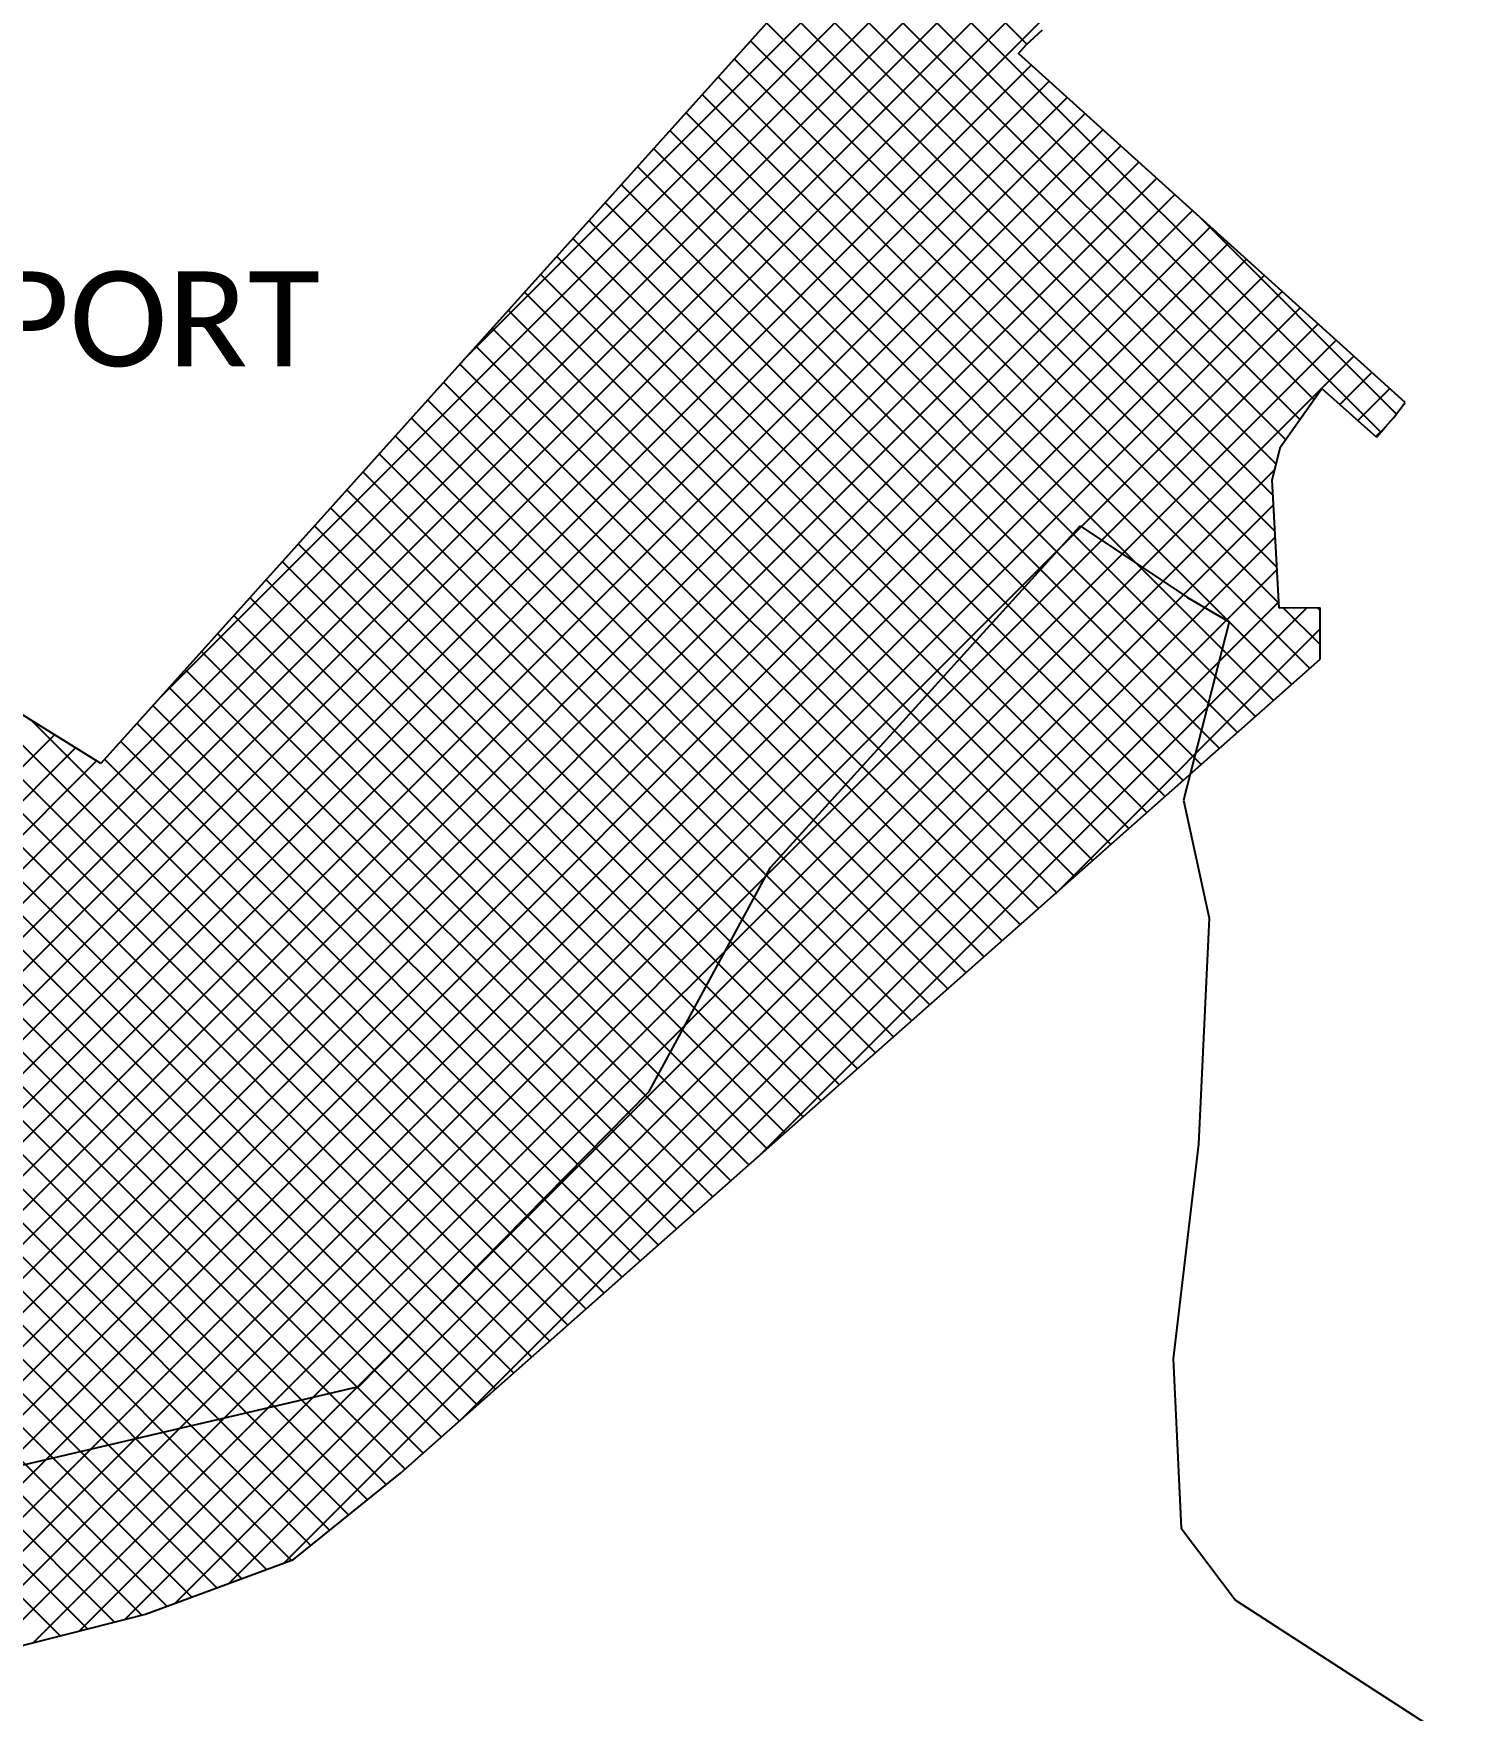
# Model space of a CAD drawing. Header units: metres. Extents: x 307692 to 310306, y 1912326 to 1914731.
# Drawn here: x 309343 to 310094, y 1913397 to 1914280 of the extents above; entities that cross this region are included whole.
import ezdxf

# ---------------------------------------------------------------- set-up
doc = ezdxf.new("R2010")
doc.units = ezdxf.units.M
for name, color, linetype in [('PORT', 5, 'Continuous'), ('PORT TEXT', 7, 'Continuous'), ('village', 3, 'Continuous')]:
    doc.layers.add(name, color=color, linetype=linetype)
doc.styles.get("Standard").update_dxf_attribs({"font": 'calibri.ttf'})

msp = doc.modelspace()

# ---------------------------------------------------------------- linework, layer by layer
at = {"color": 3}
msp.add_line((309894.17, 1914020.41), (309950.78, 1913982.72), dxfattribs=at)
at = {"layer": 'PORT', "linetype": 'Continuous'}
for p, q in [((309489.14, 1913483.46), (308590.36, 1914382.24)), ((309499.08, 1913491.48), (308605.88, 1914384.68)), ((309478.95, 1913475.69), (308583.55, 1914371.09)), ((309866.09, 1914273.95), (309780.59, 1914359.45)), ((309509.02, 1913499.5), (308655.31, 1914353.21)), ((309569.63, 1914107.91), (309808.01, 1914346.29)), ((310052.45, 1914069.62), (309780.09, 1914341.98)), ((309465.83, 1913470.85), (308596.33, 1914340.35)), ((309409.52, 1913929.84), (309817.59, 1914337.91)), ((310017.29, 1914086.82), (309771.59, 1914332.52)), ((309439.59, 1913461.16), (308572.75, 1914328.01)), ((309452.71, 1913466.01), (308586.63, 1914332.09)), ((308951.41, 1913453.78), (309827.17, 1914329.53)), ((309426.47, 1913456.32), (308565.09, 1914317.7)), ((309518.97, 1913507.51), (308704.74, 1914321.74)), ((308960.45, 1913444.85), (309836.76, 1914321.16)), ((310009.84, 1914076.31), (309763.08, 1914323.07)), ((308969.49, 1913435.93), (309846.34, 1914312.78)), ((310002.39, 1914065.8), (309754.58, 1914313.61)), ((309413.35, 1913451.48), (308560.49, 1914304.34)), ((308984.1, 1913432.58), (309855.92, 1914304.4)), ((309001.06, 1913431.57), (309867.52, 1914298.03)), ((309997.37, 1914052.86), (309746.08, 1914304.15)), ((309400.07, 1913446.81), (308555.89, 1914290.98)), ((309528.91, 1913515.53), (308752.98, 1914291.46)), ((309995.69, 1914036.58), (309737.57, 1914294.7)), ((309018.01, 1913430.57), (309873.71, 1914286.27)), ((309996.76, 1914017.55), (309729.07, 1914285.24)), ((309385.74, 1913443.18), (308551.3, 1914277.62)), ((309997.83, 1913998.51), (309720.57, 1914275.78)), ((309371.41, 1913439.55), (308544.17, 1914266.79)), ((309034.97, 1913429.57), (309868.42, 1914263.02)), ((309998.91, 1913979.48), (309712.06, 1914266.32)), ((309357.07, 1913435.92), (308536.92, 1914256.07)), ((309538.75, 1913523.65), (308800.9, 1914261.5)), ((309051.92, 1913428.56), (309877.87, 1914254.5)), ((310015.1, 1913945.33), (309703.56, 1914256.87)), ((309068.88, 1913427.56), (309887.31, 1914245.98)), ((310005.57, 1913936.89), (309695.06, 1914247.41)), ((309085.84, 1913426.55), (309896.75, 1914237.46)), ((309996.05, 1913928.46), (309686.55, 1914237.95)), ((309548.28, 1913532.08), (308849.02, 1914231.34)), ((309102.79, 1913425.55), (309906.19, 1914228.94)), ((309986.52, 1913920.03), (309678.05, 1914228.5)), ((309119.75, 1913424.55), (309915.63, 1914220.42)), ((309976.99, 1913911.59), (309669.55, 1914219.04)), ((309136.71, 1913423.54), (309925.07, 1914211.9)), ((309967.47, 1913903.16), (309661.04, 1914209.58)), ((309557.81, 1913540.52), (308897.77, 1914200.56)), ((309153.66, 1913422.54), (309934.51, 1914203.38)), ((309957.94, 1913894.73), (309652.54, 1914200.12)), ((309170.55, 1913421.47), (309943.95, 1914194.86)), ((309187.28, 1913420.23), (309953.39, 1914186.34)), ((309948.41, 1913886.29), (309644.04, 1914190.67)), ((310060.79, 1914079.25), (309956.45, 1914183.58)), ((309204.01, 1913419), (309962.83, 1914177.82)), ((309938.88, 1913877.86), (309635.53, 1914181.21)), ((309567.33, 1913548.95), (308946.51, 1914169.77)), ((309220.74, 1913417.77), (309972.27, 1914169.3)), ((309929.36, 1913869.43), (309627.03, 1914171.75)), ((309237.46, 1913416.54), (309981.71, 1914160.78)), ((309919.83, 1913860.99), (309618.53, 1914162.3)), ((309254.19, 1913415.3), (309991.15, 1914152.26)), ((309910.3, 1913852.56), (309610.02, 1914152.84)), ((309576.86, 1913557.38), (308995.25, 1914138.99)), ((309274.19, 1913417.35), (310000.59, 1914143.74)), ((309900.78, 1913844.13), (309601.52, 1914143.38)), ((309296.02, 1913421.21), (310010.03, 1914135.22)), ((309891.25, 1913835.69), (309593.02, 1914133.92)), ((309319.07, 1913426.3), (310019.47, 1914126.7)), ((309881.72, 1913827.26), (309584.51, 1914124.47)), ((309343.12, 1913432.39), (310028.92, 1914118.18)), ((309872.2, 1913818.82), (309576.01, 1914115.01)), ((309586.39, 1913565.82), (309043.04, 1914109.17)), ((309367.17, 1913438.48), (310038.36, 1914109.67)), ((309862.67, 1913810.39), (309567.51, 1914105.55)), ((309853.14, 1913801.96), (309559, 1914096.1)), ((310030.92, 1914084.27), (310047.8, 1914101.15)), ((309843.62, 1913793.52), (309550.5, 1914086.64)), ((310040.41, 1914075.8), (310057.24, 1914092.63)), ((309595.91, 1913574.25), (309087.02, 1914083.14)), ((309834.09, 1913785.09), (309542, 1914077.18)), ((309824.56, 1913776.66), (309533.49, 1914067.72)), ((310049.91, 1914067.34), (310054.57, 1914072)), ((309605.44, 1913582.68), (309131, 1914057.12)), ((309391.22, 1913444.57), (309996.64, 1914049.99)), ((309815.03, 1913768.22), (309524.99, 1914058.27)), ((309805.51, 1913759.79), (309516.49, 1914048.81)), ((309795.98, 1913751.36), (309507.98, 1914039.35)), ((309614.97, 1913591.12), (309174.99, 1914031.1)), ((309417.7, 1913453.08), (309995.98, 1914031.37)), ((309786.45, 1913742.92), (309499.48, 1914029.89)), ((309776.93, 1913734.49), (309490.98, 1914020.44)), ((309446.16, 1913463.59), (309996.94, 1914014.37)), ((309767.4, 1913726.06), (309482.47, 1914010.98)), ((309624.5, 1913599.55), (309218.97, 1914005.08)), ((309757.87, 1913717.62), (309473.97, 1914001.52)), ((309474.63, 1913474.09), (309997.9, 1913997.37)), ((309748.35, 1913709.19), (309465.47, 1913992.07)), ((309738.82, 1913700.75), (309456.96, 1913982.61)), ((309568.3, 1913549.8), (309998.86, 1913980.37)), ((309729.29, 1913692.32), (309448.46, 1913973.15)), ((309724.79, 1913688.34), (310013.58, 1913977.12)), ((310020.54, 1913957.84), (310001.29, 1913977.1)), ((310020.54, 1913975.8), (310019.21, 1913977.13)), ((309719.76, 1913683.89), (309439.96, 1913963.69)), ((309881.29, 1913826.88), (310020.54, 1913966.13)), ((309710.24, 1913675.45), (309431.45, 1913954.24)), ((309634.02, 1913607.99), (309294.91, 1913947.1)), ((309700.71, 1913667.02), (309422.95, 1913944.78)), ((309691.18, 1913658.59), (309414.45, 1913935.32)), ((309643.55, 1913616.42), (309342.22, 1913917.75)), ((309681.66, 1913650.15), (309405.94, 1913925.87)), ((308924.3, 1913480.55), (309354.12, 1913910.37)), ((309672.13, 1913641.72), (309397.44, 1913916.41)), ((308933.34, 1913471.62), (309365.21, 1913903.49)), ((309662.6, 1913633.29), (309388.94, 1913906.95)), ((308942.38, 1913462.7), (309376.29, 1913896.61)), ((309653.08, 1913624.85), (309380.43, 1913897.49))]:
    msp.add_line(p, q, dxfattribs=at)
at = {"layer": 'PORT'}
for p, q in [((309780.58, 1914342.52), (309378.44, 1913895.28)), ((309865.68, 1914273.57), (309874.27, 1914281.55)), ((309861.8, 1914269), (309865.68, 1914273.57)), ((310065.29, 1914085.36), (309861.8, 1914269)), ((309999.73, 1914062.04), (310021.46, 1914092.7)), ((310021.46, 1914092.7), (310050.19, 1914067.09)), ((310059.25, 1914077.16), (310065.29, 1914085.36)), ((310054.98, 1914072.45), (310059.25, 1914077.16)), ((310050.19, 1914067.09), (310054.98, 1914072.45)), ((309995.24, 1914044.53), (309999.73, 1914062.04)), ((309999.04, 1913977.09), (309995.24, 1914044.53)), ((309378.44, 1913895.28), (309251.75, 1913973.87)), ((310020.54, 1913977.14), (309999.04, 1913977.09)), ((310020.54, 1913950.15), (310020.54, 1913977.14)), ((309536.37, 1913521.54), (310020.54, 1913950.15)), ((309479.95, 1913476.06), (309536.37, 1913521.54)), ((309402.05, 1913447.31), (309479.95, 1913476.06)), ((309305.82, 1913422.94), (309402.05, 1913447.31))]:
    msp.add_line(p, q, dxfattribs=at)
at = {"layer": 'village', "color": 3}
for p, q in [((309731.11, 1913840.49), (309894.17, 1914020.41)), ((309950.78, 1913982.72), (309972.62, 1913969.87)), ((309972.62, 1913969.87), (309948.64, 1913875.96)), ((309948.64, 1913875.96), (309962.14, 1913813.79)), ((309667.2, 1913722.56), (309731.11, 1913840.49)), ((309962.14, 1913813.79), (309956.53, 1913694.75)), ((309514.41, 1913567.19), (309667.2, 1913722.56)), ((309956.53, 1913694.75), (309943.16, 1913581.81)), ((309943.16, 1913581.81), (309947.29, 1913492.62)), ((309275.35, 1913511.53), (309514.41, 1913567.19)), ((309947.29, 1913492.62), (309976.04, 1913454.7)), ((309976.04, 1913454.7), (310093.91, 1913378.43))]:
    msp.add_line(p, q, dxfattribs=at)

# ---------------------------------------------------------------- texts
at = {"layer": 'PORT TEXT'}
msp.add_text('JSW PORT', height=50, dxfattribs=at).set_placement((309174.12, 1914104.34))

doc.saveas('drawing.dxf')
